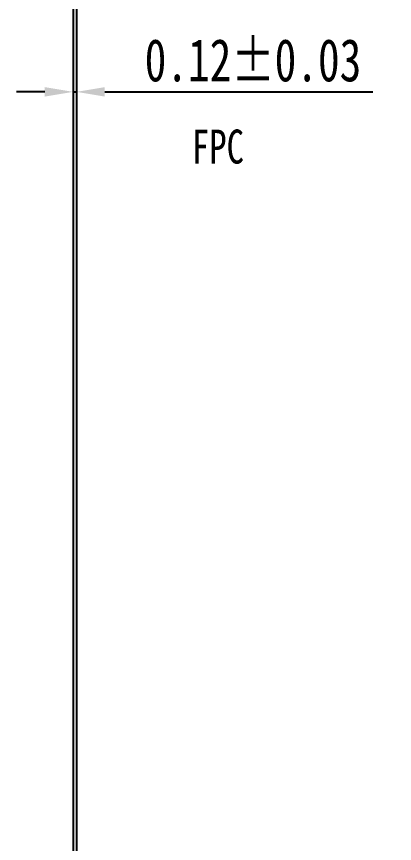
# Model space of a CAD drawing. Header units: millimetres. Extents: x 1 to 339, y 0 to 170.
# Drawn here: x 230.47 to 243.83, y 56.4 to 85.59 of the extents above; entities that cross this region are included whole.
import ezdxf

# ---------------------------------------------------------------- set-up
doc = ezdxf.new("R2010")
doc.units = ezdxf.units.MM
doc.layers.add('标注', color=3, linetype='Continuous')
doc.styles.add('宋体', font='SimSun.ttf', dxfattribs={"width": 0.75})
doc.dimstyles.new('ISO-25$0', dxfattribs={"dimscale": 0, "dimtxt": 1, "dimasz": 0.6, "dimexe": 0.5, "dimexo": 0.3, "dimgap": 0.2, "dimtad": 1, "dimrnd": 0.0005, "dimdsep": 46, "dimtxsty": '宋体', "dimcen": 2.5, "dimclrd": 3, "dimclre": 3, "dimclrt": 3, "dimazin": 0, "dimtfac": 1, "dimtmove": 0, "dimatfit": 3, "dimfxl": 1, "dimlwd": 9, "dimlwe": 9, "dimarcsym": 0})

# ---------------------------------------------------------------- blocks, each defined once
blk = doc.blocks.new('*D18')
at = {"layer": 'Defpoints', "color": 0, "transparency": 16777216}
for p in [(232.473, 83.23), (232.593, 83.251), (232.593, 82.929)]:
    blk.add_point(p, dxfattribs=at)
at = {"layer": '标注', "transparency": 16777216}
for p, q in [((231.473, 82.929), (230.473, 82.929)), ((232.473, 82.98), (232.473, 82.679)), ((232.473, 82.929), (232.593, 82.929)), ((232.593, 83.001), (232.593, 82.679)), ((233.593, 82.929), (243.062, 82.929))]:
    blk.add_line(p, q, dxfattribs=at)
for points in [[(231.473, 83.095), (231.473, 82.762), (232.473, 82.929)], [(233.593, 83.095), (233.593, 82.762), (232.593, 82.929)]]:
    blk.add_solid(points, dxfattribs=at)
at = {"layer": '标注', "transparency": 16777216, "insert": (238.828, 84.037), "char_height": 1.5, "attachment_point": 5, "style": '宋体'}
blk.add_mtext('0.12±0.03', dxfattribs=at)

msp = doc.modelspace()

# ---------------------------------------------------------------- linework, layer by layer
for p, q in [((232.473, 112.872), (232.473, 19.872)), ((232.593, 112.872), (232.593, 19.872))]:
    msp.add_line(p, q)

# ---------------------------------------------------------------- texts
at = {"layer": '标注', "insert": (236.671, 81.598), "char_height": 1.2, "width": 2.61385, "attachment_point": 1, "style": '宋体'}
msp.add_mtext('\\pt1.6;{\\fSimSun|b0|i0|c134|p54;FPC}', dxfattribs=at)

# ---------------------------------------------------------------- dimensions: what is measured, and where the dimension line sits
at = {"layer": '标注'}
dim = msp.add_linear_dim(base=(232.593, 82.929), p1=(232.473, 83.23), p2=(232.593, 83.251), dimstyle='ISO-25$0', override={"dimscale": 1, "dimtxt": 1.5, "dimasz": 1, "dimexe": 0.25, "dimexo": 0.25, "dimgap": 0.3, "dimcen": 1, "dimclrd": 256, "dimclre": 256, "dimclrt": 256, "dimtol": 1, "dimtp": 0.03, "dimtm": 0.03, "dimlwd": 65535, "dimlwe": 65535}, dxfattribs=at)
dim.commit()
dim.dimension.update_dxf_attribs({"geometry": '*D18', "text_midpoint": (238.828, 84.037)})

doc.saveas('drawing.dxf')
